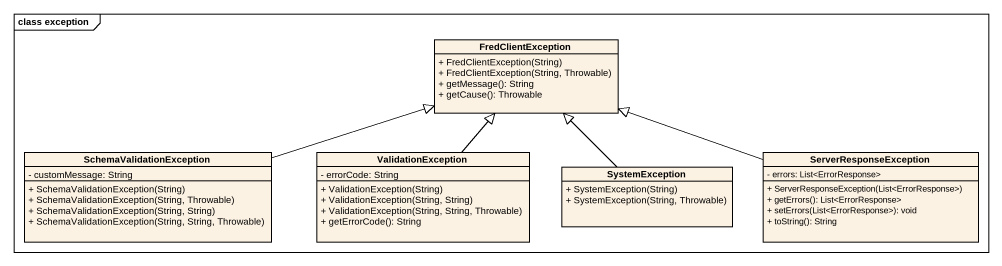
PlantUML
@startuml
mainframe class exception
hide circle
hide empty members
skinparam classAttributeIconSize 0
class FredClientException {
  + FredClientException(String)
  + FredClientException(String, Throwable)
  + getMessage(): String
  + getCause(): Throwable
}
class SchemaValidationException {
  - customMessage: String
  + SchemaValidationException(String)
  + SchemaValidationException(String, Throwable)
  + SchemaValidationException(String, String)
  + SchemaValidationException(String, String, Throwable)
}
class ValidationException {
  - errorCode: String
  + ValidationException(String)
  + ValidationException(String, String)
  + ValidationException(String, String, Throwable)
  + getErrorCode(): String
}
class SystemException {
  + SystemException(String)
  + SystemException(String, Throwable)
}
class ServerResponseException {
  - errors: List<ErrorResponse>
  + ServerResponseException(List<ErrorResponse>)
  + getErrors(): List<ErrorResponse>
  + setErrors(List<ErrorResponse>): void
  + toString(): String
}
SchemaValidationException -right-|> FredClientException
ValidationException -up-|> FredClientException
SystemException -up-|> FredClientException
ServerResponseException -left-|> FredClientException
@enduml
